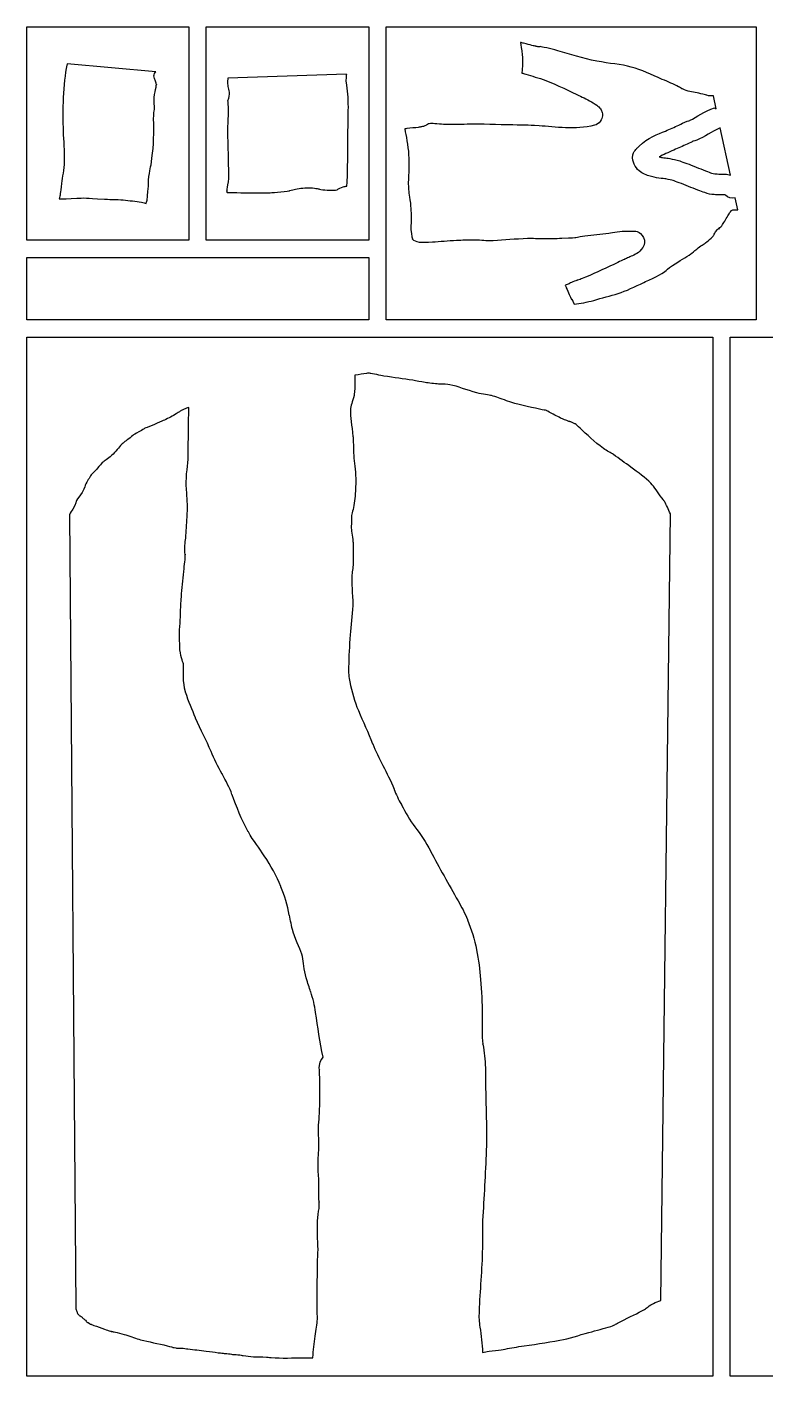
# Model space of a CAD drawing. Header units: millimetres. Extents: x 0 to 331, y 1 to 1072.
# Drawn here: x 0.5 to 170.1, y 762.2 to 1072.3 of the extents above; entities that cross this region are included whole.
import ezdxf

# ---------------------------------------------------------------- set-up
doc = ezdxf.new("R2010")
doc.units = ezdxf.units.MM
doc.layers.add('Calque_1', color=7, linetype='CONTINUOUS')

msp = doc.modelspace()

# ---------------------------------------------------------------- linework, layer by layer
at = {"layer": 'Calque_1', "color": 5}
for points in [[(0.499998, 1072.318402), (37.689459, 1072.318402), (37.689459, 1023.330178), (0.499998, 1023.330178)], [(41.689732, 1072.318402), (79.02337, 1072.318402), (79.02337, 1023.330178), (41.689732, 1023.330178)], [(83.02416, 1072.318402), (168.06496, 1072.318402), (168.06496, 1005.03517), (160.07837, 1005.03517), (83.02416, 1005.03517)], [(0.499998, 1019.329905), (37.689459, 1019.329905), (79.02337, 1019.329905), (79.02337, 1005.03517), (0.499998, 1005.03517)], [(0.499998, 1001.034898), (79.024404, 1001.034898), (83.023643, 1001.034898), (158.07849, 1001.034898), (158.07849, 762.20917), (0.499998, 762.20917)], [(162.07825, 1001.034898), (172.06524, 1001.034898), (210.29133, 1001.034898), (214.29108, 1001.034898), (331.49995, 1001.034898), (331.49995, 762.20917), (162.07825, 762.20917)]]:
    msp.add_lwpolyline(points, close=True, dxfattribs=at)
at = {"layer": 'Calque_1', "color": 7}
for points in [[(30.081366, 1062.03429), (9.702195, 1063.881718)], [(73.927144, 1061.470194), (46.633724, 1060.568964)], [(73.926444, 1061.470544), (73.927144, 1061.470194)], [(158.85801, 1053.52907), (158.22085, 1056.52375)], [(162.106, 1038.27101), (159.79628, 1049.12076)], [(162.10598, 1038.27014), (162.106, 1038.27101)], [(163.8135, 1030.2484), (163.21642, 1033.05397)], [(163.81329, 1030.24823), (163.8135, 1030.2484)], [(78.49661, 992.697852), (78.49561, 992.687002)], [(37.6608, 984.841556), (37.66131, 984.852926)], [(29.23909, 980.703825), (29.23857, 980.703825)], [(10.23921, 960.20069), (11.69494, 777.77152)], [(146.1093, 779.56825), (148.33886, 960.37684)], [(36.81959, 951.12327), (36.83869, 950.97703)], [(76.63491, 915.16364), (76.63691, 915.16364)], [(45.3146, 900.62592), (45.342, 900.57892)], [(89.61183, 888.44169), (89.57983, 888.48249)], [(105.23001, 838.58781), (105.24701, 838.48756)], [(68.56985, 835.48582), (68.57009, 835.48679)], [(67.66703, 832.78159), (67.68773, 832.57075)], [(67.67793, 832.48239), (67.67993, 832.50099)], [(67.59544, 802.27923), (67.60344, 802.20323)], [(14.2684, 774.62497), (14.2744, 774.61497)], [(15.08829, 774.14422), (15.08881, 774.14422)], [(19.93811, 772.4482), (19.87251, 772.4482)]]:
    msp.add_lwpolyline(points, dxfattribs=at)
for points in [[(93.586825, 1050.17927)], [(126.94744, 1014.12098)]]:
    msp.add_lwpolyline(points, close=True, dxfattribs=at)
for points in [[(114.57569, 1068.570767), (114.33082, 1068.631917), (114.11423, 1068.708016), (113.8743, 1068.773225)], [(113.8743, 1068.773225), (113.8884, 1068.703625), (113.8897, 1068.718815), (113.903, 1068.643215)], [(113.903, 1068.643215), (113.9971, 1068.110943), (114.11375, 1067.307583), (114.27349, 1065.928081)], [(117.37922, 1067.8776), (117.01212, 1067.96222), (116.27095, 1068.147167), (114.57569, 1068.570767)], [(117.67724, 1067.81697), (117.50798, 1067.84441), (117.47097, 1067.85643), (117.37922, 1067.8776)], [(117.88381, 1067.79128), (117.76817, 1067.80018), (117.71955, 1067.81021), (117.67724, 1067.81697)], [(118.15255, 1067.78458), (118.01394, 1067.77958), (117.94161, 1067.78628), (117.88381, 1067.79128)], [(118.40022, 1067.80771), (118.29706, 1067.79389), (118.21319, 1067.78607), (118.15255, 1067.78458)], [(119.9479, 1067.504027), (118.90899, 1067.723389), (118.7701, 1067.740462), (118.40022, 1067.80771)], [(122.45288, 1066.849391), (121.52109, 1067.096386), (120.69349, 1067.346623), (119.9479, 1067.504027)], [(131.39885, 1064.465165), (128.19218, 1065.082781), (125.26782, 1066.103167), (122.45288, 1066.849391)], [(9.702195, 1063.881718), (9.706256, 1063.771015), (9.702647, 1063.660163), (9.691395, 1063.549958)], [(114.27349, 1065.928081), (114.44142, 1064.47798), (114.34279, 1063.035765), (114.21589, 1061.81838)], [(139.33513, 1063.101433), (137.01123, 1063.741333), (134.29981, 1063.906463), (131.39885, 1064.465165)], [(9.691395, 1063.549958), (8.732485, 1059.44789), (8.656625, 1052.895949), (8.803595, 1048.304889)], [(29.620936, 1061.09273), (29.70317, 1061.436672), (29.860395, 1061.758192), (30.081366, 1062.03429)], [(30.274636, 1059.021549), (30.213136, 1059.39534), (29.901106, 1060.27636), (29.620936, 1061.09273)], [(73.881744, 1060.510394), (73.886744, 1060.969174), (73.871744, 1061.561884), (73.888744, 1061.352214)], [(73.888744, 1061.352214), (73.900288, 1061.391976), (73.912859, 1061.431432), (73.926444, 1061.470544)], [(114.21589, 1061.81838), (114.21189, 1061.77622), (114.20529, 1061.75572), (114.20049, 1061.71458)], [(114.20049, 1061.71458), (114.48896, 1061.64388), (114.6889, 1061.606356), (115.12541, 1061.456121)], [(115.12541, 1061.456121), (116.42993, 1061.007135), (118.01822, 1060.680056), (119.73867, 1060.015824)], [(146.46673, 1060.282499), (143.96651, 1061.384092), (141.67959, 1062.455945), (139.33513, 1063.101433)], [(29.691206, 1055.275519), (29.619606, 1056.494489), (29.898666, 1057.196439), (30.059156, 1057.927559)], [(30.059156, 1057.927559), (30.219486, 1058.658019), (30.209656, 1059.415), (30.274636, 1059.021549)], [(46.547924, 1059.804664), (46.549924, 1059.830364), (46.528124, 1059.775964), (46.533024, 1059.666164)], [(46.533024, 1059.666164), (46.543024, 1059.454204), (46.588724, 1059.080224), (46.648764, 1058.656924)], [(46.633724, 1060.568964), (46.646397, 1060.311241), (46.617425, 1060.053162), (46.547924, 1059.804664)], [(46.648764, 1058.656924), (46.768774, 1057.810314), (47.262394, 1057.017374), (46.579564, 1055.260744)], [(73.963944, 1058.947184), (73.780424, 1059.850384), (73.877144, 1060.051584), (73.881744, 1060.510394)], [(74.329804, 1053.120144), (74.340504, 1055.230264), (74.322804, 1057.179124), (73.963944, 1058.947184)], [(119.73867, 1060.015824), (121.87502, 1059.191026), (125.99968, 1057.200242), (127.29317, 1056.57411)], [(150.22394, 1058.589908), (149.13184, 1059.171171), (147.83896, 1059.677899), (146.46673, 1060.282499)], [(150.85442, 1058.187567), (150.50001, 1058.409802), (150.29478, 1058.552202), (150.22394, 1058.589908)], [(151.08052, 1058.062707), (151.002955, 1058.100215), (150.927478, 1058.141896), (150.85442, 1058.187567)], [(154.45491, 1057.163482), (153.29535, 1057.398595), (152.346, 1057.44868), (151.08052, 1058.062707)], [(29.797156, 1053.330419), (29.821456, 1053.722029), (29.742056, 1054.411019), (29.691206, 1055.275519)], [(46.579564, 1055.260744), (46.644264, 1055.426864), (46.713974, 1054.267514), (46.716004, 1052.668654)], [(127.29317, 1056.57411), (128.33696, 1056.06885), (129.46072, 1055.54855), (130.6023, 1054.90053)], [(130.6023, 1054.90053), (131.30243, 1054.50309), (131.66707, 1054.10088), (131.85761, 1053.93708)], [(156.69423, 1056.6481), (156.98388, 1056.50757), (155.61444, 1056.92835), (154.45491, 1057.163482)], [(158.22085, 1056.52375), (157.712137, 1056.396333), (157.175617, 1056.440035), (156.69423, 1056.6481)], [(29.597696, 1051.191009), (29.556896, 1052.333799), (29.778216, 1053.025669), (29.797156, 1053.330419)], [(46.716004, 1052.668654), (46.716794, 1052.011234), (46.664404, 1051.469864), (46.643604, 1051.034654)], [(74.184094, 1045.607434), (74.194094, 1048.184454), (74.317474, 1050.687294), (74.329804, 1053.120144)], [(131.85761, 1053.93708), (131.859613, 1053.935417), (131.861613, 1053.93375), (131.86361, 1053.93208)], [(131.86361, 1053.93208), (132.31568, 1053.54071), (132.34715, 1053.44038), (132.52493, 1053.0272)], [(132.7171, 1051.87824), (132.6908, 1051.53681), (132.57183, 1051.04494), (132.22279, 1050.59364)], [(132.52493, 1053.0272), (132.61383, 1052.82062), (132.76966, 1052.5611), (132.7171, 1051.87824)], [(152.90363, 1050.86376), (154.2805, 1051.53286), (156.14651, 1052.94816), (158.43512, 1053.73564)], [(158.43512, 1053.73564), (158.582545, 1053.680886), (158.724197, 1053.611693), (158.85801, 1053.52907)], [(8.803595, 1048.304889), (8.871995, 1046.166719), (9.114865, 1043.866439), (9.041305, 1041.401959)], [(29.220966, 1042.150219), (29.618866, 1045.175789), (29.707876, 1048.108809), (29.597696, 1051.191009)], [(46.643604, 1051.034654), (46.622904, 1049.935074), (46.577804, 1048.895324), (46.586204, 1047.920114)], [(87.774544, 1048.98213), (87.594667, 1048.96243), (87.453769, 1048.91873), (87.276119, 1048.88453)], [(87.276119, 1048.88453), (87.427667, 1048.04799), (87.629867, 1047.16357), (87.805368, 1046.14936)], [(90.397184, 1049.2262), (89.644178, 1049.12478), (88.722402, 1049.08593), (87.774544, 1048.98213)], [(91.170515, 1049.38138), (90.87432, 1049.31038), (90.751866, 1049.27401), (90.397184, 1049.2262)], [(92.327692, 1049.78218), (91.589243, 1049.38434), (91.4666, 1049.45234), (91.170515, 1049.38138)], [(92.714611, 1050.03448), (92.594514, 1049.95138), (92.49328, 1049.87139), (92.327692, 1049.78218)], [(92.904222, 1050.07918), (92.842572, 1050.06918), (92.780625, 1050.05168), (92.714611, 1050.03448)], [(93.338412, 1050.13988), (93.361982, 1050.14288), (93.109156, 1050.11158), (92.904222, 1050.07918)], [(93.5866, 1050.17898), (93.5777, 1050.17298), (93.53509, 1050.16208), (93.338412, 1050.13988)], [(93.586825, 1050.17927), (93.594825, 1050.18427), (93.586159, 1050.18427), (93.586825, 1050.17927)], [(93.6215, 1050.16668), (93.59008, 1050.17268), (93.5869, 1050.17568), (93.5866, 1050.17898)], [(95.311526, 1049.97091), (94.366193, 1050.02281), (93.768991, 1050.13992), (93.6215, 1050.16668)], [(98.81078, 1049.88611), (97.667036, 1049.88911), (96.499368, 1049.90571), (95.311526, 1049.97091)], [(101.59785, 1049.95081), (100.7557, 1049.93951), (99.82699, 1049.88321), (98.81078, 1049.88611)], [(112.14393, 1049.79923), (108.581, 1049.87073), (105.06154, 1049.99527), (101.59785, 1049.95081)], [(118.1456, 1049.60037), (115.12644, 1049.79187), (115.00513, 1049.74181), (112.14393, 1049.79923)], [(130.89913, 1049.7314), (126.43707, 1048.63048), (121.90245, 1049.36213), (118.1456, 1049.60037)], [(132.22279, 1050.59364), (131.87381, 1050.14243), (131.32289, 1049.83598), (130.89913, 1049.7314)], [(141.14334, 1044.88932), (143.10225, 1046.96201), (145.53256, 1047.65594), (147.19639, 1048.39731)], [(147.19639, 1048.39731), (148.23331, 1048.85932), (149.25426, 1049.29741), (150.24553, 1049.74204)], [(150.24553, 1049.74204), (150.46548, 1049.84064), (150.89644, 1050.12599), (151.61594, 1050.43059)], [(151.61594, 1050.43059), (152.44236, 1050.78043), (152.89567, 1050.85998), (152.90363, 1050.86376)], [(159.79628, 1049.12076), (158.60727, 1048.66525), (156.90716, 1047.50307), (154.9893, 1046.57108)], [(46.586204, 1047.920114), (46.606504, 1045.502404), (46.732814, 1043.020204), (46.759314, 1040.470434)], [(74.129794, 1038.873984), (74.207694, 1041.063264), (74.175494, 1043.307694), (74.184094, 1045.607434)], [(87.805368, 1046.14936), (88.175344, 1044.01133), (88.310734, 1041.86809), (88.240593, 1039.72017)], [(140.75128, 1044.54761), (141.05081, 1044.83064), (141.39545, 1045.15608), (141.14334, 1044.88932)], [(152.19914, 1045.38668), (151.15976, 1044.92048), (150.13468, 1044.48111), (149.1387, 1044.03733)], [(153.47656, 1046.03565), (153.2854, 1045.95475), (152.88148, 1045.69272), (152.19914, 1045.38668)], [(154.9893, 1046.57108), (154.10877, 1046.14322), (153.5597, 1046.07084), (153.47656, 1046.03565)], [(28.809616, 1039.719359), (28.934336, 1040.332389), (29.046176, 1040.821189), (29.220966, 1042.150219)], [(139.6532, 1042.24509), (139.6296, 1043.25713), (140.00942, 1043.67083), (140.21893, 1043.95618)], [(141.44496, 1039.03101), (140.58697, 1039.64097), (139.68584, 1040.84126), (139.6532, 1042.24509)], [(140.21893, 1043.95618), (140.42845, 1044.24155), (140.60149, 1044.4061), (140.75128, 1044.54761)], [(149.1387, 1044.03733), (147.81072, 1043.44562), (146.65049, 1042.96294), (145.75352, 1042.44288)], [(145.75352, 1042.44288), (146.10651, 1042.37378), (146.46024, 1042.29662), (146.80227, 1042.25225)], [(146.80227, 1042.25225), (147.33087, 1042.18365), (147.67826, 1042.17295), (148.22972, 1042.06418)], [(148.22972, 1042.06418), (148.8608, 1041.93983), (149.62776, 1041.81218), (150.48548, 1041.53029)], [(9.041305, 1041.401959), (8.984205, 1039.489489), (8.614735, 1037.823739), (8.442895, 1036.367119)], [(28.443226, 1037.070949), (28.557356, 1038.384009), (28.684876, 1039.106349), (28.809616, 1039.719359)], [(46.759314, 1040.470434), (46.768314, 1039.608074), (46.836114, 1038.603474), (46.767314, 1037.462874)], [(74.042994, 1036.363544), (74.115594, 1037.358484), (74.110594, 1038.332614), (74.129794, 1038.873984)], [(88.240593, 1039.72017), (88.199623, 1038.46645), (88.095587, 1037.34989), (88.106993, 1036.36736)], [(143.97922, 1037.9278), (143.16611, 1038.13941), (142.30294, 1038.42104), (141.44496, 1039.03101)], [(150.48548, 1041.53029), (151.31679, 1041.25705), (152.73733, 1040.69664), (154.23447, 1040.11004)], [(154.23447, 1040.11004), (155.73166, 1039.52345), (157.27503, 1038.91816), (157.80155, 1038.73192)], [(8.442895, 1036.367119), (8.152415, 1033.905179), (8.137135, 1033.722889), (7.915805, 1032.779729)], [(28.378626, 1035.300519), (28.409626, 1035.637949), (28.370626, 1036.232339), (28.443226, 1037.070949)], [(46.767314, 1037.462874), (46.702314, 1036.381544), (46.491934, 1035.593854), (46.438134, 1035.069214)], [(73.967594, 1035.746534), (73.994094, 1035.960114), (74.024794, 1036.112784), (74.042994, 1036.363544)], [(88.106993, 1036.36736), (88.135133, 1033.95195), (88.33413, 1034.25264), (88.588464, 1031.78492)], [(146.18772, 1037.51929), (145.56455, 1037.60009), (144.79231, 1037.71619), (143.97922, 1037.9278)], [(147.30686, 1037.38159), (147.40136, 1037.36299), (146.81092, 1037.43849), (146.18772, 1037.51929)], [(148.99535, 1036.99621), (148.57053, 1037.1358), (148.00032, 1037.24495), (147.30686, 1037.38159)], [(152.49306, 1035.66587), (151.00256, 1036.24983), (149.44111, 1036.84971), (148.99535, 1036.99621)], [(157.80155, 1038.73192), (157.63885, 1038.78952), (158.60131, 1038.56479), (158.82205, 1038.52741)], [(158.82205, 1038.52741), (158.81805, 1038.52641), (158.83105, 1038.52441), (158.86315, 1038.52041)], [(158.82305, 1038.52741), (158.84385, 1038.53241), (159.1587, 1038.52041), (159.48025, 1038.52141)], [(158.86315, 1038.52041), (158.85615, 1038.52115), (158.83595, 1038.52441), (158.82305, 1038.52741)], [(159.48025, 1038.52141), (159.87956, 1038.52341), (160.38592, 1038.52341), (160.93493, 1038.48441)], [(160.93493, 1038.48441), (161.28909, 1038.45931), (161.70567, 1038.35357), (162.10598, 1038.27014)], [(7.915805, 1032.779729), (8.486775, 1032.762729), (8.802835, 1032.803929), (10.621575, 1032.899099)], [(10.621575, 1032.899099), (14.892276, 1033.122529), (13.219356, 1033.002439), (18.333766, 1032.735299)], [(18.333766, 1032.735299), (18.786896, 1032.711599), (21.361746, 1032.666299), (22.564006, 1032.561669)], [(27.889766, 1031.767399), (28.140076, 1032.673339), (28.113366, 1032.411209), (28.378626, 1035.300519)], [(46.438134, 1035.069214), (46.376134, 1034.464744), (46.398034, 1034.532584), (46.383334, 1034.650124)], [(46.383334, 1034.650124), (46.378334, 1034.686624), (46.391334, 1034.409964), (46.398734, 1034.333864)], [(46.398734, 1034.333864), (46.446934, 1034.323864), (46.449734, 1034.306864), (46.503124, 1034.301364)], [(46.503124, 1034.301364), (47.208374, 1034.228564), (47.989974, 1034.257664), (48.677144, 1034.234164)], [(48.677144, 1034.234164), (51.200264, 1034.147964), (53.804204, 1034.175764), (56.382094, 1034.225164)], [(56.382094, 1034.225164), (56.989104, 1034.236764), (60.877014, 1034.672484), (60.843334, 1034.667014)], [(60.843334, 1034.667014), (60.846334, 1034.667094), (61.272404, 1034.871134), (62.177614, 1035.047354)], [(62.177614, 1035.047354), (63.269354, 1035.259944), (64.509624, 1035.360314), (65.640964, 1035.327434)], [(65.640964, 1035.327434), (66.323844, 1035.307634), (66.807624, 1035.253134), (67.164914, 1035.168794)], [(67.164914, 1035.168794), (67.522214, 1035.084494), (67.500244, 1035.069294), (68.021194, 1034.984824)], [(68.021194, 1034.984824), (69.236654, 1034.787614), (70.656534, 1034.736734), (71.796674, 1034.883534)], [(71.796674, 1034.883534), (71.611524, 1034.859634), (71.859974, 1035.101034), (73.121654, 1035.535684)], [(73.121654, 1035.535684), (73.461534, 1035.652774), (73.736174, 1035.709364), (73.967594, 1035.746534)], [(156.20968, 1034.23225), (155.43384, 1034.50668), (153.98358, 1035.08188), (152.49306, 1035.66587)], [(158.36883, 1033.77391), (157.63446, 1033.85051), (157.05098, 1033.93464), (156.20968, 1034.23225)], [(159.50186, 1033.74971), (159.13215, 1033.74771), (158.88677, 1033.72001), (158.36883, 1033.77391)], [(160.59891, 1033.72451), (160.26775, 1033.74801), (159.87158, 1033.75121), (159.50186, 1033.74971)], [(160.97298, 1033.67161), (160.86411, 1033.69181), (160.8047, 1033.71001), (160.59891, 1033.72451)], [(163.21642, 1033.05397), (162.412095, 1032.856622), (161.56296, 1033.090396), (160.97298, 1033.67161)], [(22.564006, 1032.561669), (24.036486, 1032.433479), (25.451566, 1032.219409), (26.816456, 1032.013379)], [(26.816456, 1032.013379), (27.255586, 1031.947079), (27.593716, 1031.857379), (27.889766, 1031.767399)], [(88.588464, 1031.78492), (88.672884, 1030.96643), (88.694401, 1030.23046), (88.740051, 1029.58517)], [(88.740051, 1029.58517), (88.827851, 1028.34348), (88.691531, 1027.01353), (88.721551, 1025.72057)], [(161.6793, 1029.14346), (161.89712, 1029.49798), (161.94516, 1029.65781), (162.35809, 1030.13826)], [(162.35809, 1030.13826), (162.819773, 1030.325971), (163.32864, 1030.364426), (163.81329, 1030.24823)], [(159.346, 1025.84312), (159.56194, 1026.07515), (159.83243, 1026.34015), (160.12498, 1026.61079)], [(160.12498, 1026.61079), (160.16098, 1026.66119), (160.23595, 1026.77338), (160.32435, 1026.91191)], [(160.32435, 1026.91191), (160.50111, 1027.18903), (160.73709, 1027.57851), (160.97689, 1027.97807)], [(160.97689, 1027.97807), (161.21668, 1028.37763), (161.46147, 1028.78894), (161.6793, 1029.14346)], [(88.721551, 1025.72057), (88.751581, 1024.42761), (89.2176, 1023.37057), (88.982586, 1023.63437)], [(88.982586, 1023.63437), (89.396542, 1023.16962), (89.812734, 1022.99182), (90.604271, 1022.88263)], [(99.18387, 1023.30296), (100.47567, 1023.37016), (101.76351, 1023.39646), (103.04436, 1023.39286)], [(103.04436, 1023.39286), (105.43448, 1023.38586), (105.57949, 1023.17749), (107.63245, 1023.26081)], [(107.63245, 1023.26081), (110.11699, 1023.36162), (112.73897, 1023.68499), (115.5194, 1023.73714)], [(115.5194, 1023.73714), (116.77577, 1023.76084), (117.94492, 1023.70874), (119.02636, 1023.71194)], [(119.02636, 1023.71194), (120.52474, 1023.71694), (121.96946, 1023.70034), (123.35702, 1023.75924)], [(123.35702, 1023.75924), (125.89254, 1023.8668), (126.45648, 1023.92336), (126.50429, 1023.93189)], [(126.50429, 1023.93189), (126.55209, 1023.94089), (127.0002, 1024.088), (128.64856, 1024.29569)], [(128.64856, 1024.29569), (130.52359, 1024.53195), (132.37239, 1024.72664), (134.1816, 1024.95597)], [(134.1816, 1024.95597), (135.22113, 1025.08773), (136.83635, 1025.42016), (138.51534, 1025.38606)], [(138.51534, 1025.38606), (139.26725, 1025.37076), (138.89028, 1025.36996), (139.51219, 1025.38406)], [(139.51219, 1025.38406), (139.63097, 1025.38706), (139.70307, 1025.40326), (140.02295, 1025.38606)], [(140.02295, 1025.38606), (140.18292, 1025.37706), (140.35535, 1025.51792), (141.15391, 1025.06182)], [(141.15391, 1025.06182), (141.55321, 1024.8338), (142.21874, 1024.16713), (142.34294, 1023.32248)], [(156.45358, 1022.74928), (156.70054, 1022.93628), (157.22081, 1023.35183), (157.67242, 1023.75537)], [(157.67242, 1023.75537), (157.89621, 1023.95536), (158.11591, 1024.19935), (158.2623, 1024.3617)], [(158.2623, 1024.3617), (158.3105, 1024.50166), (158.44314, 1024.77563), (158.7263, 1025.20441)], [(158.7263, 1025.20441), (159.3723, 1026.18249), (159.7472, 1026.27427), (159.346, 1025.84312)], [(90.604271, 1022.88263), (91.395828, 1022.77342), (92.473388, 1022.83803), (93.648264, 1022.90833)], [(93.648264, 1022.90833), (95.421368, 1023.01454), (97.262981, 1023.2031), (99.18387, 1023.30296)], [(141.974, 1021.65094), (141.09152, 1020.29766), (140.13715, 1019.99277), (139.32463, 1019.59969)], [(142.34294, 1023.32248), (142.46714, 1022.47782), (142.15446, 1021.92771), (141.974, 1021.65094)], [(153.04785, 1020.18058), (153.27408, 1020.34274), (153.85051, 1020.83551), (154.3715, 1021.2391)], [(154.3715, 1021.2391), (155.25702, 1022.05235), (156.05532, 1022.44772), (156.45358, 1022.74928)], [(136.26728, 1018.19742), (133.82275, 1017.01454), (131.35746, 1015.88492), (128.84741, 1014.81686)], [(137.84631, 1018.95996), (137.30122, 1018.69061), (136.77234, 1018.44181), (136.26728, 1018.19742)], [(138.25482, 1019.1249), (137.96631, 1019.00594), (137.64305, 1018.85952), (137.84631, 1018.95996)], [(139.32463, 1019.59969), (138.91838, 1019.40314), (138.54334, 1019.24388), (138.25482, 1019.1249)], [(145.00058, 1014.89213), (147.47811, 1016.20865), (146.66886, 1015.93382), (148.84771, 1017.50244)], [(148.84771, 1017.50244), (150.40923, 1018.62662), (151.91781, 1019.37047), (153.04785, 1020.18058)], [(126.93032, 1014.1126), (126.82966, 1014.078), (126.52575, 1013.96336), (125.94683, 1013.7267)], [(126.94744, 1014.12098), (126.94244, 1014.12698), (126.70881, 1014.07408), (126.80049, 1014.08758)], [(126.80049, 1014.08758), (126.82379, 1014.09058), (126.89909, 1014.11038), (126.94744, 1014.12098)], [(126.94722, 1014.1206), (126.94801, 1014.11961), (126.94422, 1014.1176), (126.93032, 1014.1126)], [(127.59775, 1014.30456), (127.38511, 1014.22526), (127.12006, 1014.15861), (126.94722, 1014.1206)], [(128.84741, 1014.81686), (128.21991, 1014.54987), (127.86979, 1014.40598), (127.59775, 1014.30456)], [(142.19757, 1013.6029), (143.26209, 1014.10132), (144.22194, 1014.47838), (145.00058, 1014.89213)], [(124.3899, 1013.02683), (124.2982, 1012.99123), (124.21326, 1012.96113), (124.12475, 1012.92823)], [(124.12475, 1012.92823), (124.22435, 1012.73631), (124.33132, 1012.53686), (124.41816, 1012.36198)], [(124.88626, 1013.22878), (124.72055, 1013.15608), (124.56601, 1013.09511), (124.3899, 1013.02683)], [(124.41816, 1012.36198), (124.94348, 1011.30429), (125.3074, 1010.3366), (125.68683, 1009.55846)], [(125.03785, 1013.29868), (124.96875, 1013.26458), (124.9277, 1013.24688), (124.88626, 1013.22878)], [(125.359, 1013.48366), (125.13839, 1013.31267), (125.08792, 1013.32338), (125.03785, 1013.29868)], [(125.94683, 1013.7267), (125.6694, 1013.61327), (125.57086, 1013.57115), (125.359, 1013.48366)], [(130.71322, 1009.47933), (132.61237, 1010.00298), (134.48644, 1010.50575), (136.31512, 1011.05682)], [(136.31512, 1011.05682), (138.16001, 1011.61277), (140.11355, 1012.62714), (142.19757, 1013.6029)], [(125.68683, 1009.55846), (125.46883, 1010.0054), (125.86404, 1009.75375), (126.18731, 1008.57959)], [(126.18731, 1008.57959), (127.61748, 1008.72059), (129.2064, 1009.06382), (130.71322, 1009.47933)], [(78.49561, 992.687002), (77.78843, 992.639002), (76.81152, 992.426685), (75.85753, 992.245685)], [(79.43971, 992.687522), (79.13778, 992.716522), (78.82817, 992.717852), (78.49661, 992.697852)], [(80.87063, 992.416737), (80.18971, 992.556037), (79.3029, 992.700822), (79.43971, 992.687522)], [(82.48913, 992.084974), (82.1164, 992.151974), (81.55155, 992.277437), (80.87063, 992.416737)], [(75.83443, 992.057063), (75.70791, 991.214765), (75.9963, 989.796163), (75.69955, 987.843367)], [(75.85353, 992.222945), (75.849089, 992.167446), (75.842719, 992.112119), (75.83443, 992.057063)], [(75.85753, 992.245685), (75.85753, 992.235685), (75.85453, 992.229945), (75.85353, 992.222945)], [(89.13782, 991.105189), (87.04304, 991.451289), (84.81374, 991.666576), (82.48913, 992.084974)], [(91.98365, 990.587908), (90.93919, 990.753508), (89.997, 990.963289), (89.13782, 991.105189)], [(95.07441, 990.247877), (94.2226, 990.299877), (92.7391, 990.468208), (91.98365, 990.587908)], [(97.66702, 990.091815), (97.16803, 990.193613), (96.19504, 990.178875), (95.07441, 990.247877)], [(103.85321, 988.207692), (101.48664, 988.84259), (99.48836, 989.720014), (97.66702, 990.091815)], [(75.64475, 987.582918), (75.27654, 986.20882), (74.89641, 985.149067), (74.82051, 984.326269)], [(75.69955, 987.843367), (75.686114, 987.755604), (75.66782, 987.668654), (75.64475, 987.582918)], [(107.26023, 987.589125), (106.63938, 987.736425), (105.22412, 987.839892), (103.85321, 988.207692)], [(110.70808, 986.390232), (109.2351, 986.88413), (108.29368, 987.343925), (107.26023, 987.589125)], [(118.24199, 984.460117), (115.78795, 984.996115), (113.27049, 985.531034), (110.70808, 986.390232)], [(35.7219, 983.99303), (35.54976, 983.87263), (35.11025, 983.554191), (34.15765, 983.002393)], [(36.60246, 984.461218), (35.86394, 984.10612), (35.894, 984.11353), (35.7219, 983.99303)], [(37.66131, 984.852926), (37.33226, 984.716926), (36.91537, 984.611718), (36.60246, 984.461218)], [(37.52954, 973.70167), (37.54634, 977.479461), (37.66298, 981.178664), (37.6608, 984.841556)], [(74.81851, 984.315419), (74.66301, 982.710823), (75.20635, 980.705723), (75.40091, 978.193829)], [(74.82051, 984.326269), (74.819852, 984.322651), (74.819185, 984.319034), (74.81851, 984.315419)], [(119.86308, 984.158327), (119.68037, 984.220327), (119.12778, 984.266617), (118.24199, 984.460117)], [(120.9364, 983.568182), (120.26786, 983.92288), (119.91954, 984.139227), (119.86308, 984.158327)], [(124.01166, 982.037009), (122.58231, 982.623807), (122.2584, 982.866882), (120.9364, 983.568182)], [(27.54927, 980.074923), (27.59147, 980.095923), (27.35481, 979.903728), (26.78807, 979.572628)], [(29.23857, 980.703825), (28.34804, 980.315725), (27.75479, 980.178823), (27.54927, 980.074923)], [(31.49993, 981.706348), (30.76965, 981.386848), (30.01961, 981.044125), (29.23909, 980.703825)], [(34.15765, 983.002393), (33.3492, 982.534093), (32.15308, 981.992048), (31.49993, 981.706348)], [(124.95579, 981.666489), (124.55009, 981.797189), (124.5098, 981.832509), (124.01166, 982.037009)], [(125.24983, 981.590529), (125.05012, 981.629529), (125.00651, 981.650489), (124.95579, 981.666489)], [(125.42967, 981.578639), (125.39357, 981.588639), (125.27825, 981.588539), (125.24983, 981.590529)], [(126.47198, 981.081512), (126.47298, 981.046202), (125.82, 981.382114), (125.42967, 981.578639)], [(127.5639, 980.083123), (127.01334, 980.569336), (126.67908, 980.918387), (126.47198, 981.081512)], [(132.97081, 975.443613), (130.85174, 976.910711), (129.15035, 978.682027), (127.5639, 980.083123)], [(24.1996, 977.898312), (23.26182, 977.159912), (22.59478, 976.742686), (22.24675, 976.353186)], [(25.08792, 978.655371), (24.99742, 978.591371), (24.72401, 978.31131), (24.1996, 977.898312)], [(26.78807, 979.572628), (26.0423, 979.136928), (25.09116, 978.657771), (25.08792, 978.655371)], [(75.40091, 978.193829), (75.40246, 978.175242), (75.403794, 978.156637), (75.40491, 978.138019)], [(75.40491, 978.138019), (75.49801, 976.410823), (75.50371, 974.783297), (75.62867, 973.267)], [(19.93888, 973.80038), (19.02758, 972.94288), (18.2506, 972.5667), (17.89353, 972.27851)], [(22.24675, 976.353186), (21.60319, 975.632988), (20.92448, 974.727777), (19.93888, 973.80038)], [(135.22442, 974.022), (134.63104, 974.420497), (133.84386, 974.839217), (132.97081, 975.443613)], [(139.26758, 971.10952), (137.89688, 972.12531), (136.56567, 973.1213), (135.22442, 974.022)], [(17.0388, 971.24653), (16.19414, 970.25253), (15.52807, 969.74036), (15.27663, 969.37636)], [(17.89353, 972.27851), (17.79349, 972.19751), (17.58942, 971.89453), (17.0388, 971.24653)], [(37.10838, 966.78737), (37.00725, 969.43796), (37.4856, 971.72798), (37.52954, 973.70167)], [(75.62867, 973.267), (75.630178, 973.250314), (75.631512, 973.233614), (75.63267, 973.2169)], [(75.63267, 973.2169), (75.73017, 971.63471), (76.04974, 969.84173), (76.059, 967.80483)], [(143.81872, 967.43894), (142.70093, 968.62034), (140.8693, 969.92242), (139.26758, 971.10952)], [(15.27663, 969.37636), (14.82488, 968.72226), (14.33747, 967.85484), (13.8855, 967.02094)], [(76.057, 967.71493), (76.0108, 966.30883), (75.93003, 964.86726), (75.75159, 963.40357)], [(76.059, 967.80483), (76.058895, 967.774853), (76.058228, 967.744882), (76.057, 967.71493)], [(13.15325, 965.31356), (12.6189, 964.48946), (12.11066, 963.89287), (11.83912, 963.45837)], [(13.8855, 967.02094), (13.9331, 967.10894), (13.8752, 966.42685), (13.15325, 965.31356)], [(37.32903, 963.18449), (37.29193, 964.26978), (37.15955, 965.46747), (37.10838, 966.78737)], [(146.34002, 964.06447), (145.42277, 965.35646), (144.62801, 966.58354), (143.81872, 967.43894)], [(11.01901, 961.49518), (10.89236, 961.28989), (10.50002, 960.63579), (10.23921, 960.20069)], [(11.83912, 963.45837), (11.83896, 963.45837), (11.79092, 962.74658), (11.01901, 961.49518)], [(37.27733, 959.68033), (37.36543, 960.84493), (37.3874, 962.00279), (37.33003, 963.14679)], [(37.33003, 963.14679), (37.329598, 963.159354), (37.329265, 963.171921), (37.32903, 963.18449)], [(75.75159, 963.40357), (75.6112, 961.87917), (75.20649, 960.79243), (75.09633, 960.03323)], [(146.9467, 963.31464), (147.0111, 963.19504), (146.7914, 963.42867), (146.34002, 964.06447)], [(148.33886, 960.37684), (147.85333, 961.42684), (147.41143, 962.45104), (146.9467, 963.31464)], [(36.9684, 954.77318), (37.0648, 956.41177), (37.17642, 958.03593), (37.27433, 959.64523)], [(37.27433, 959.64523), (37.275244, 959.656937), (37.276244, 959.668637), (37.27733, 959.68033)], [(75.09633, 960.03323), (75.03263, 959.27633), (75.02923, 958.4371), (75.01523, 957.5109)], [(75.01123, 957.4158), (74.97003, 956.6691), (75.27802, 955.53025), (75.40242, 953.91886)], [(75.01523, 957.5109), (75.014525, 957.479177), (75.013192, 957.44747), (75.01123, 957.4158)], [(36.83869, 950.97703), (36.57407, 952.58962), (36.87029, 953.87068), (36.9684, 954.77318)], [(75.40242, 953.91886), (75.40585, 953.877068), (75.408184, 953.835194), (75.40942, 953.79328)], [(75.40942, 953.79328), (75.44252, 952.44989), (75.50442, 951.03241), (75.46472, 949.54652)], [(36.51677, 947.1199), (36.68144, 948.7762), (36.92316, 950.10307), (36.81959, 951.12327)], [(75.46472, 949.54652), (75.45672, 948.28622), (75.25377, 947.23898), (75.16086, 946.38909)], [(35.96438, 941.31025), (36.1366, 943.25895), (36.33193, 945.191), (36.51577, 947.1099)], [(36.51577, 947.1099), (36.516096, 947.113234), (36.51643, 947.116567), (36.51677, 947.1199)], [(75.15786, 946.36639), (74.93141, 944.46179), (75.39139, 942.14316), (75.3532, 939.37456)], [(75.16086, 946.38909), (75.159896, 946.381519), (75.158896, 946.373952), (75.15786, 946.36639)], [(35.78144, 937.41075), (35.79394, 938.70109), (35.84824, 940.00235), (35.96438, 941.31025)], [(35.60936, 934.52669), (35.69636, 935.51308), (35.76343, 936.47425), (35.78144, 937.41075)], [(75.3512, 939.29556), (75.24107, 936.93546), (74.93758, 934.70373), (74.76571, 932.57503)], [(75.3532, 939.37456), (75.352967, 939.348217), (75.3523, 939.321881), (75.3512, 939.29556)], [(35.63276, 929.34511), (35.56476, 930.9883), (35.51483, 932.68849), (35.60336, 934.43679)], [(35.60336, 934.43679), (35.604797, 934.466792), (35.606798, 934.496764), (35.60936, 934.52669)], [(74.76571, 932.57503), (74.58467, 930.05554), (74.41488, 927.57964), (74.39674, 925.14655)], [(35.64566, 929.17199), (35.639274, 929.229522), (35.634971, 929.287267), (35.63276, 929.34511)], [(36.44975, 925.73603), (36.45675, 926.16452), (35.87013, 927.2063), (35.64566, 929.17199)], [(36.93034, 919.45479), (36.28395, 921.78009), (36.44707, 923.92373), (36.44975, 925.70093)], [(36.44975, 925.70093), (36.449664, 925.71263), (36.449664, 925.72433), (36.44975, 925.73603)], [(74.39474, 925.07725), (74.35444, 923.97005), (74.44254, 922.85517), (74.65364, 921.76117)], [(74.39674, 925.14655), (74.396407, 925.123442), (74.39574, 925.100339), (74.39474, 925.07725)], [(74.65364, 921.76117), (75.11491, 919.48508), (75.76046, 917.26454), (76.63491, 915.16364)], [(36.93734, 919.43099), (36.934966, 919.438911), (36.932632, 919.446845), (36.93034, 919.45479)], [(39.21782, 913.51766), (38.51869, 915.29736), (37.58089, 917.2059), (36.93734, 919.43099)], [(76.63691, 915.16364), (77.73331, 912.65575), (78.85756, 910.1298), (79.92095, 907.5486)], [(39.25142, 913.43756), (39.239738, 913.464055), (39.228536, 913.49076), (39.21782, 913.51766)], [(42.78919, 905.79978), (41.75903, 908.25618), (40.42841, 910.73216), (39.25142, 913.43756)], [(42.80159, 905.77188), (42.797398, 905.781154), (42.793264, 905.790454), (42.78919, 905.79978)], [(45.342, 900.57892), (44.31948, 902.31282), (43.53682, 904.08028), (42.80159, 905.77188)], [(79.92095, 907.5486), (79.926054, 907.536242), (79.931054, 907.523842), (79.93595, 907.5114)], [(79.93595, 907.5114), (81.22308, 904.2309), (83.28905, 900.97936), (84.82351, 897.14718)], [(47.5987, 895.88719), (47.06787, 897.43189), (46.23252, 898.98552), (45.3146, 900.62592)], [(84.82351, 897.14718), (84.833739, 897.122015), (84.843541, 897.096678), (84.85291, 897.07118)], [(84.85291, 897.07118), (85.26508, 895.93038), (85.85696, 894.77222), (86.52, 893.55822)], [(47.6297, 895.80189), (47.61883, 895.830125), (47.608495, 895.858564), (47.5987, 895.88719)], [(51.33541, 887.31197), (49.73776, 890.13715), (48.68849, 893.06319), (47.6297, 895.80189)], [(86.52, 893.55822), (86.527018, 893.54535), (86.533919, 893.532416), (86.5407, 893.51942)], [(86.5407, 893.51942), (87.48987, 891.70292), (88.47385, 889.97729), (89.61183, 888.44169)], [(51.35921, 887.27117), (51.351143, 887.284692), (51.343209, 887.298292), (51.33541, 887.31197)], [(54.99464, 881.80174), (53.87991, 883.51124), (52.55094, 885.25837), (51.35921, 887.27117)], [(89.57983, 888.48249), (90.93796, 886.73129), (92.15043, 884.86692), (93.19769, 882.91022)], [(55.00914, 881.77954), (55.004266, 881.786913), (54.999432, 881.794313), (54.99464, 881.80174)], [(58.85542, 874.71124), (57.87879, 877.15172), (56.53432, 879.49614), (55.00914, 881.77954)], [(93.19769, 882.91022), (93.201155, 882.903503), (93.204588, 882.89677), (93.20799, 882.89002)], [(93.20799, 882.89002), (95.21705, 879.05064), (97.38438, 875.25784), (99.5461, 871.42406)], [(58.86042, 874.69834), (58.858741, 874.702635), (58.857074, 874.706935), (58.85542, 874.71124)], [(60.77089, 868.15455), (60.31312, 870.42315), (59.70424, 872.62664), (58.86042, 874.69834)], [(99.5461, 871.42406), (100.34911, 870.07007), (101.0988, 868.64274), (101.71703, 867.12096)], [(60.77889, 868.11885), (60.776133, 868.13073), (60.773466, 868.14263), (60.77089, 868.15455)], [(61.63414, 864.32477), (61.25357, 865.68007), (61.03085, 866.96125), (60.77889, 868.11885)], [(101.71703, 867.12096), (101.720406, 867.113045), (101.723739, 867.105111), (101.72703, 867.09716)], [(101.72703, 867.09716), (102.60273, 864.87106), (103.30229, 862.56911), (103.79977, 860.21851)], [(61.65944, 864.23747), (61.650456, 864.266408), (61.642022, 864.295513), (61.63414, 864.32477)], [(63.81796, 858.64349), (63.50305, 860.13479), (62.42614, 861.85687), (61.65944, 864.23747)], [(103.79977, 860.21851), (103.801825, 860.209222), (103.803825, 860.199922), (103.80577, 860.19061)], [(103.80577, 860.19061), (104.26543, 857.88293), (104.51612, 855.59147), (104.71579, 853.35227)], [(63.82196, 858.62389), (63.820599, 858.630418), (63.819266, 858.636951), (63.81796, 858.64349)], [(64.64981, 853.73529), (64.0993, 855.69789), (64.09542, 857.38029), (63.82196, 858.62389)], [(65.67301, 850.58303), (65.40165, 851.48573), (64.98733, 852.51411), (64.64981, 853.73529)], [(104.71579, 853.35227), (104.96143, 850.67617), (105.09301, 847.97854), (105.0703, 845.26904)], [(65.68701, 850.53803), (65.682196, 850.552984), (65.677529, 850.567985), (65.67301, 850.58303)], [(66.81252, 845.82153), (66.61216, 847.36761), (66.20198, 848.94035), (65.68701, 850.53803)], [(66.82342, 845.74973), (66.819425, 845.773607), (66.815791, 845.797543), (66.81252, 845.82153)], [(68.57009, 835.48679), (67.66713, 839.02887), (67.34395, 842.50803), (66.82342, 845.74973)], [(105.0703, 845.26904), (105.0894, 842.77156), (104.94466, 840.50066), (105.24651, 838.49271)], [(105.24651, 838.49271), (105.24051, 838.52431), (105.23611, 838.55621), (105.23001, 838.58781)], [(105.24701, 838.48756), (105.59035, 836.69276), (105.78884, 834.86518), (105.82062, 833.02587)], [(67.68773, 832.57075), (67.48403, 834.01665), (68.1431, 834.96152), (68.56985, 835.48582)], [(67.67993, 832.50099), (67.67393, 832.60439), (67.67193, 832.67569), (67.66703, 832.78159)], [(67.67793, 832.28912), (67.67593, 832.32212), (67.67791, 832.48229), (67.67793, 832.48239)], [(67.68393, 832.19252), (67.68193, 832.20852), (67.68093, 832.22422), (67.67793, 832.28912)], [(67.68993, 832.12692), (67.68993, 832.13692), (67.69009, 832.12658), (67.68393, 832.19252)], [(67.69893, 832.04162), (67.69493, 832.08362), (67.69193, 832.10592), (67.68993, 832.12692)], [(67.70193, 832.03132), (67.700922, 832.034751), (67.699922, 832.038184), (67.69893, 832.04162)], [(67.79803, 829.95651), (67.80503, 830.55661), (67.74743, 831.29642), (67.70193, 832.03132)], [(105.82062, 833.02587), (105.820676, 833.016403), (105.820676, 833.006937), (105.82062, 832.99747)], [(105.82062, 832.99747), (105.83762, 829.91329), (105.90862, 826.81655), (105.98081, 823.70657)], [(67.71643, 822.5787), (67.76793, 825.06119), (67.84277, 827.49741), (67.79803, 829.88471)], [(67.79803, 829.88471), (67.797672, 829.908642), (67.797672, 829.932578), (67.79803, 829.95651)], [(67.55003, 816.78215), (67.32484, 818.95208), (67.60163, 820.89173), (67.71643, 822.5787)], [(105.98081, 823.70657), (105.980817, 823.703137), (105.980817, 823.699703), (105.98081, 823.69627)], [(105.98081, 823.69627), (106.03631, 820.90047), (106.12581, 818.0504), (106.05321, 815.14641)], [(67.40586, 812.33746), (67.51293, 813.96306), (67.63951, 815.44555), (67.55003, 816.78215)], [(106.05321, 815.12731), (105.87407, 809.69502), (105.54992, 804.29332), (105.25171, 798.91693)], [(106.05321, 815.14641), (106.053235, 815.140043), (106.053235, 815.133677), (106.05321, 815.12731)], [(67.56774, 804.86761), (67.62254, 807.09631), (67.32785, 809.55117), (67.40186, 812.24546)], [(67.40186, 812.24546), (67.402605, 812.276149), (67.403938, 812.306822), (67.40586, 812.33746)], [(67.60344, 802.20323), (67.47557, 803.29173), (67.56144, 804.17411), (67.56774, 804.83201)], [(67.56774, 804.83201), (67.567652, 804.843877), (67.567652, 804.855743), (67.56774, 804.86761)], [(67.24869, 797.82629), (67.28869, 798.91769), (67.45721, 799.88943), (67.59544, 800.74963)], [(67.61354, 800.84883), (67.66504, 801.10123), (67.65554, 801.57713), (67.59544, 802.27923)], [(67.59544, 800.74963), (67.600778, 800.78282), (67.606813, 800.815894), (67.61354, 800.84883)], [(67.33809, 790.49289), (67.48188, 792.57068), (67.07734, 795.0136), (67.24869, 797.82629)], [(105.24771, 798.86423), (105.06952, 796.57833), (105.14981, 794.16227), (105.13608, 791.62797)], [(105.25171, 798.91693), (105.25057, 798.899349), (105.249237, 798.881781), (105.24771, 798.86423)], [(105.13608, 791.60367), (105.05938, 786.61818), (104.5248, 781.79373), (104.38213, 777.09034)], [(105.13608, 791.62797), (105.136121, 791.61987), (105.136121, 791.61177), (105.13608, 791.60367)], [(67.22086, 786.63366), (67.21486, 787.93216), (67.26526, 789.2085), (67.33609, 790.46289)], [(67.33609, 790.46289), (67.336694, 790.472894), (67.337361, 790.482894), (67.33809, 790.49289)], [(67.14956, 780.35601), (67.19996, 782.43104), (67.20916, 784.5242), (67.22086, 786.63366)], [(67.21516, 775.27984), (67.20496, 776.88513), (67.12746, 778.56541), (67.14956, 780.32811)], [(67.14956, 780.32811), (67.149506, 780.33741), (67.149506, 780.34671), (67.14956, 780.35601)], [(143.21749, 778.08772), (143.14319, 778.03672), (143.52772, 778.49349), (144.4169, 778.89438)], [(144.4169, 778.89438), (144.99157, 779.15348), (145.56333, 779.37115), (146.1093, 779.56825)], [(11.69494, 777.77152), (11.69154, 777.741481), (11.687572, 777.711509), (11.68304, 777.68162)], [(11.68304, 777.68162), (11.77834, 777.51372), (11.84404, 777.37962), (11.88923, 777.27182)], [(11.88923, 777.27182), (12.0096, 776.98484), (12.03977, 776.77961), (12.07785, 776.57161)], [(12.07785, 776.57161), (12.09885, 776.55061), (12.13405, 776.52441), (12.15535, 776.50341)], [(12.15535, 776.50341), (12.36091, 776.30111), (12.43577, 776.21487), (12.50416, 776.13547)], [(12.50416, 776.13547), (12.6266, 776.08047), (12.7539, 776.02411), (12.95375, 775.89001)], [(12.95375, 775.89001), (13.08887, 775.79901), (13.23756, 775.61986), (13.38318, 775.45696)], [(13.38318, 775.45696), (13.51093, 775.38396), (13.55295, 775.32703), (13.60539, 775.28953)], [(13.60539, 775.28953), (13.69879, 775.22253), (13.74838, 775.18088), (13.79607, 775.14018)], [(66.74336, 771.37051), (66.93421, 772.85111), (67.17737, 774.14504), (67.21516, 775.27984)], [(104.37813, 777.01854), (104.30373, 775.79024), (104.34983, 774.59642), (104.56107, 773.47612)], [(104.38213, 777.09034), (104.381155, 777.066388), (104.379822, 777.042452), (104.37813, 777.01854)], [(136.95379, 774.76906), (138.93028, 775.79285), (140.92379, 776.63308), (142.35708, 777.52238)], [(142.35708, 777.52238), (142.64488, 777.70088), (142.92929, 777.88972), (143.21749, 778.08772)], [(13.79607, 775.14018), (13.89147, 775.05818), (13.93996, 775.02406), (14.09993, 774.84046)], [(14.09993, 774.84046), (14.13993, 774.79446), (14.18813, 774.74037), (14.2684, 774.62497)], [(14.2744, 774.61497), (14.3607, 774.56797), (14.46214, 774.52897), (14.54363, 774.47751)], [(14.54363, 774.47751), (14.85386, 774.28321), (14.93764, 774.22352), (15.02629, 774.16022)], [(15.02629, 774.16022), (15.06199, 774.14722), (15.04839, 774.16008), (15.08829, 774.14422)], [(15.08881, 774.14422), (15.20764, 774.09622), (15.21409, 774.08402), (15.2981, 774.04712)], [(15.2981, 774.04712), (15.40472, 774.01712), (15.57281, 773.96222), (15.87842, 773.85488)], [(15.87842, 773.85488), (16.70323, 773.56498), (17.5169, 773.26731), (18.3129, 772.98051)], [(18.3129, 772.98051), (18.90266, 772.76801), (19.14278, 772.64409), (19.36193, 772.58519)], [(19.36193, 772.58519), (19.67749, 772.50019), (19.76331, 772.4794), (19.84201, 772.4591)], [(19.84201, 772.4591), (19.87421, 772.4591), (19.91131, 772.4491), (19.93811, 772.4482)], [(19.87251, 772.4482), (19.88851, 772.4482), (19.99358, 772.4172), (19.99395, 772.4162)], [(19.99395, 772.4162), (19.99432, 772.4161), (20.00555, 772.429), (19.96705, 772.442)], [(19.96705, 772.442), (20.00815, 772.432), (20.0789, 772.4319), (20.12053, 772.4249)], [(20.12053, 772.4249), (20.36934, 772.3829), (20.6733, 772.31993), (21.23468, 772.19443)], [(21.23468, 772.19443), (21.90139, 772.04533), (22.72504, 771.79519), (23.20716, 771.64459)], [(104.56107, 773.47612), (104.562427, 773.470092), (104.56376, 773.464058), (104.56507, 773.45802)], [(104.56507, 773.45802), (104.91927, 771.49733), (105.06797, 769.56512), (105.16193, 767.65063)], [(122.89367, 770.43082), (125.15549, 770.85242), (127.22854, 771.55184), (129.58215, 772.21624)], [(129.58215, 772.21624), (131.3657, 772.71974), (133.17, 773.13819), (134.61181, 773.62959)], [(134.61181, 773.62959), (135.89697, 774.06759), (135.55228, 774.04316), (136.95379, 774.76906)], [(23.20716, 771.64459), (24.54071, 771.22819), (25.53719, 770.81188), (26.60592, 770.54388)], [(26.60592, 770.54388), (28.50426, 770.06788), (30.61438, 769.67525), (32.71098, 769.14965)], [(32.71098, 769.14965), (33.55523, 768.93795), (33.98824, 768.78091), (34.02459, 768.76931)], [(66.15321, 766.47262), (66.32118, 768.12922), (66.5324, 769.76081), (66.74336, 771.37051)], [(113.53455, 768.96631), (116.71191, 769.4401), (119.88239, 769.86952), (122.89367, 770.43082)], [(34.02459, 768.76931), (34.06089, 768.75731), (33.98669, 768.76977), (34.67313, 768.67471)], [(34.67313, 768.67471), (34.88483, 768.64611), (34.90693, 768.63611), (34.88552, 768.63181)], [(34.88552, 768.63181), (35.03343, 768.63981), (35.3873, 768.66171), (35.85497, 768.63581)], [(35.85497, 768.63581), (36.58528, 768.59481), (37.11427, 768.47927), (37.46728, 768.43737)], [(37.46728, 768.43737), (38.84393, 768.27367), (40.2531, 768.12396), (41.66909, 767.95316)], [(41.66909, 767.95316), (42.72136, 767.82616), (43.53434, 767.67995), (44.41931, 767.56765)], [(44.41931, 767.56765), (44.77928, 767.52165), (45.17132, 767.48075), (45.58409, 767.43381)], [(45.58409, 767.43381), (45.89308, 767.41181), (46.28874, 767.39981), (46.78299, 767.34181)], [(46.78299, 767.34181), (47.38331, 767.27081), (47.74057, 767.17817), (47.91315, 767.15887)], [(47.91315, 767.15887), (47.97005, 767.14887), (48.32546, 767.17297), (48.94203, 767.10097)], [(48.94203, 767.10097), (49.56547, 767.02797), (49.94838, 766.92358), (50.14712, 766.89788)], [(50.14712, 766.89788), (50.95062, 766.79398), (51.75008, 766.70845), (52.54129, 766.65655)], [(52.54129, 766.65655), (53.32637, 766.60455), (54.33502, 766.64645), (55.51837, 766.53769)], [(55.51837, 766.53769), (56.03554, 766.50069), (56.40872, 766.44269), (56.62011, 766.43072)], [(56.62011, 766.43072), (59.03679, 766.29552), (61.60238, 766.36552), (64.20311, 766.37752)], [(64.20311, 766.37752), (65.53062, 766.38752), (65.56475, 766.36752), (66.14821, 766.37752)], [(66.14821, 766.37752), (66.15021, 766.40552), (66.14837, 766.42652), (66.15121, 766.45452)], [(66.15121, 766.45452), (66.151854, 766.460556), (66.15252, 766.466589), (66.15321, 766.47262)], [(105.16193, 767.65063), (105.67506, 767.74563), (106.10167, 767.84221), (106.6683, 767.91831)], [(106.6683, 767.91831), (107.66849, 768.05251), (108.62937, 768.13492), (109.43247, 768.25472)], [(109.43247, 768.25472), (110.70243, 768.44402), (112.03919, 768.74331), (113.53455, 768.96631)]]:
    msp.add_open_spline(points, degree=3, dxfattribs=at)

doc.saveas('drawing.dxf')
